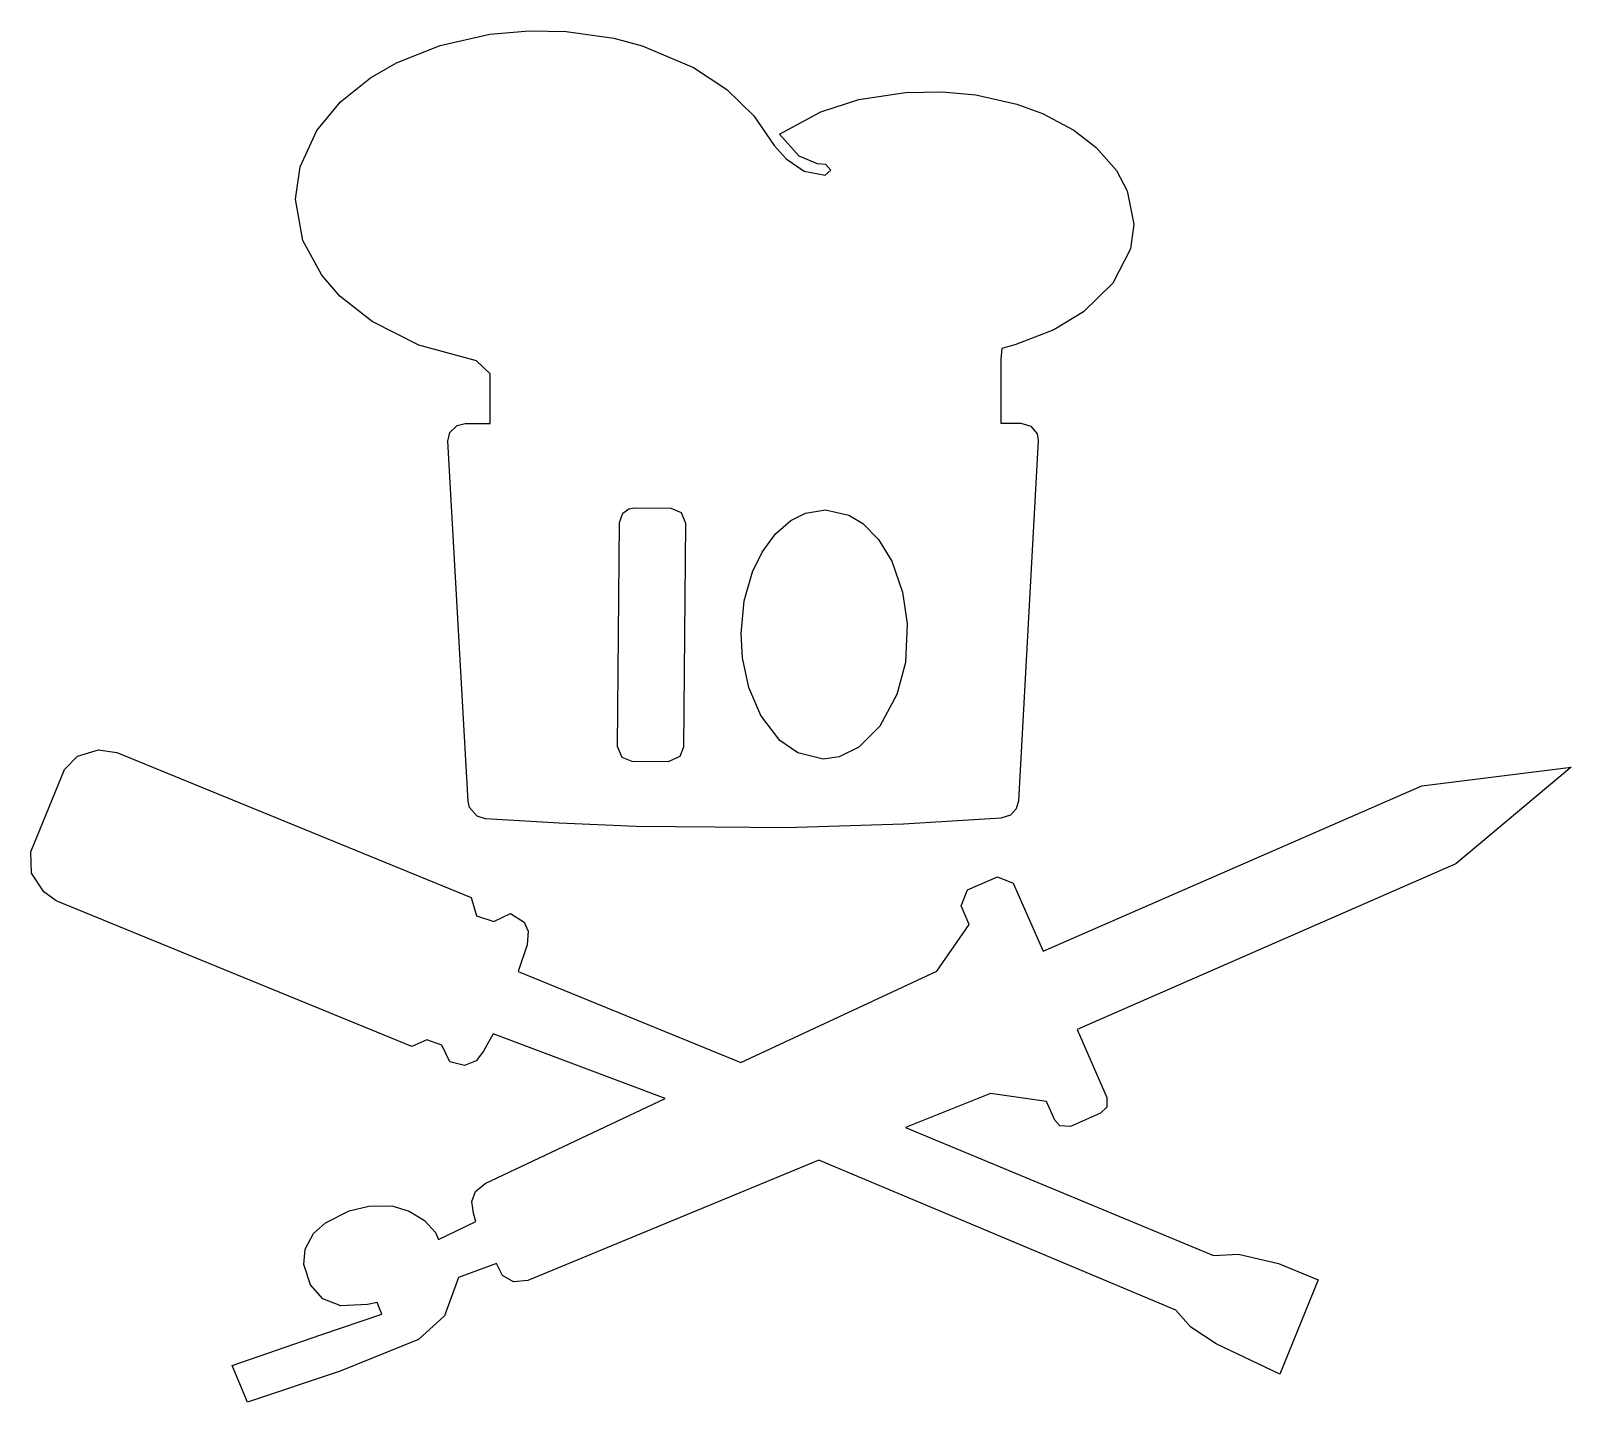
# Model space of a CAD drawing. Header units: millimetres. Extents: x 0.5 to 49.4, y 3.9 to 47.4.
import ezdxf

# ---------------------------------------------------------------- set-up
doc = ezdxf.new("R2010")
doc.units = ezdxf.units.MM
doc.layers.add('nachgezeichnet', color=7, linetype='CONTINUOUS')

msp = doc.modelspace()

# ---------------------------------------------------------------- linework, layer by layer
at = {"layer": 'nachgezeichnet', "color": 3}
for p, q in [((15.109602, 47.330785), (16.356484, 47.44093)), ((16.356484, 47.44093), (17.527108, 47.419205)), ((17.527108, 47.419205), (19.038131, 47.205844)), ((12.144634, 46.420678), (13.529819, 46.975263)), ((13.529819, 46.975263), (15.109602, 47.330785)), ((19.038131, 47.205844), (19.939647, 46.968049)), ((19.939647, 46.968049), (21.570296, 46.276155)), ((11.320532, 45.944147), (12.144634, 46.420678)), ((10.371926, 45.184654), (11.320532, 45.944147)), ((21.570296, 46.276155), (22.620739, 45.578191)), ((22.620739, 45.578191), (23.480774, 44.743947)), ((26.816542, 45.257363), (28.294928, 45.486308)), ((28.294928, 45.486308), (29.452409, 45.506871)), ((29.452409, 45.506871), (30.523095, 45.405884)), ((9.61686, 44.274009), (10.371926, 45.184654)), ((25.607767, 44.871456), (26.816542, 45.257363)), ((30.523095, 45.405884), (31.828449, 45.11007)), ((31.828449, 45.11007), (32.634984, 44.813591)), ((23.480774, 44.743947), (24.127073, 43.798345)), ((24.291162, 44.162151), (25.607767, 44.871456)), ((32.634984, 44.813591), (33.626978, 44.286983)), ((9.089388, 43.126535), (9.61686, 44.274009)), ((24.922379, 43.466525), (24.291162, 44.162151)), ((33.626978, 44.286983), (34.343829, 43.736279)), ((24.127073, 43.798345), (24.503764, 43.37843)), ((34.343829, 43.736279), (34.983743, 43.004219)), ((8.945485, 42.094567), (9.089388, 43.126535)), ((24.503764, 43.37843), (25.074396, 42.990443)), ((25.498619, 43.224307), (24.922379, 43.466525)), ((25.762928, 43.196004), (25.498619, 43.224307)), ((25.746826, 42.861071), (25.920734, 43.022096)), ((25.920734, 43.022096), (25.762928, 43.196004)), ((34.983743, 43.004219), (35.327048, 42.363131)), ((25.074396, 42.990443), (25.746826, 42.861071)), ((25.746826, 42.861071), (25.746826, 42.861071)), ((9.17914, 40.788584), (8.945485, 42.094567)), ((35.327048, 42.363131), (35.533909, 41.305572)), ((35.533909, 41.305572), (35.424467, 40.527525)), ((9.77449, 39.687918), (9.17914, 40.788584)), ((35.424467, 40.527525), (34.86862, 39.438043)), ((10.352413, 39.024544), (9.77449, 39.687918)), ((34.86862, 39.438043), (33.935146, 38.526233)), ((11.374268, 38.213895), (10.352413, 39.024544)), ((12.858706, 37.464375), (11.374268, 38.213895)), ((33.935146, 38.526233), (32.999542, 37.955376)), ((32.999542, 37.955376), (31.794564, 37.483095)), ((14.679575, 36.97406), (12.858706, 37.464375)), ((31.350487, 37.363688), (31.318282, 37.022315)), ((31.794564, 37.483095), (31.350487, 37.363688)), ((15.112733, 36.555317), (14.679575, 36.97406)), ((31.318282, 37.022315), (31.321483, 34.990182)), ((15.112733, 34.980496), (15.112733, 36.555317)), ((13.769785, 34.426591), (13.834802, 34.699889)), ((13.834802, 34.699889), (14.070803, 34.917949)), ((14.070803, 34.917949), (14.323711, 34.977294)), ((14.323711, 34.977294), (15.112733, 34.980496)), ((31.321483, 34.990182), (31.9527, 34.990182)), ((31.9527, 34.990182), (32.272446, 34.892066)), ((32.272446, 34.892066), (32.467489, 34.654408)), ((14.420326, 22.993834), (13.769785, 34.426591)), ((32.503404, 34.439478), (31.872187, 23.006721)), ((32.467489, 34.654408), (32.503404, 34.439478)), ((19.330783, 32.136414), (19.515495, 32.272773)), ((19.515495, 32.272773), (19.698717, 32.307484)), ((19.698717, 32.307484), (20.848433, 32.294599)), ((20.848433, 32.294599), (21.179711, 32.154779)), ((19.154453, 24.736102), (19.222084, 31.837293)), ((19.222084, 31.837293), (19.330783, 32.136414)), ((21.179711, 32.154779), (21.315406, 31.817966)), ((21.315406, 31.817966), (21.247775, 24.716777)), ((24.172671, 31.484169), (24.656836, 31.904451)), ((24.656836, 31.904451), (25.124221, 32.140843)), ((25.124221, 32.140843), (25.750027, 32.246294)), ((25.750027, 32.246294), (26.494848, 32.078396)), ((26.494848, 32.078396), (26.936509, 31.809797)), ((26.936509, 31.809797), (27.440583, 31.299463)), ((23.743034, 30.89737), (24.172671, 31.484169)), ((27.440583, 31.299463), (27.860519, 30.611846)), ((23.442586, 30.276453), (23.743034, 30.89737)), ((27.860519, 30.611846), (28.20225, 29.62776)), ((23.179252, 29.356808), (23.442586, 30.276453)), ((23.077016, 28.31729), (23.179252, 29.356808)), ((28.20225, 29.62776), (28.341413, 28.632741)), ((28.341413, 28.632741), (28.28812, 27.401955)), ((23.118851, 27.550784), (23.077016, 28.31729)), ((23.319092, 26.603533), (23.118851, 27.550784)), ((28.28812, 27.401955), (28.013059, 26.38419)), ((23.700474, 25.712668), (23.319092, 26.603533)), ((28.013059, 26.38419), (27.479882, 25.376288)), ((24.309658, 24.926482), (23.700474, 25.712668)), ((24.881644, 24.527897), (24.309658, 24.926482)), ((27.479882, 25.376288), (26.815079, 24.710076)), ((1.614361, 24.00155), (2.032305, 24.431372)), ((2.032305, 24.431372), (2.691524, 24.628581)), ((2.691524, 24.628581), (3.277026, 24.544313)), ((3.277026, 24.544313), (14.518952, 19.944871)), ((19.305061, 24.384854), (19.154453, 24.736102)), ((21.247775, 24.716777), (21.136007, 24.415536)), ((25.675955, 24.336761), (24.881644, 24.527897)), ((26.815079, 24.710076), (26.185328, 24.405221)), ((0.546248, 21.393824), (1.614361, 24.00155)), ((19.621425, 24.259468), (19.305061, 24.384854)), ((20.767921, 24.246583), (19.621425, 24.259468)), ((21.136007, 24.415536), (20.767921, 24.246583)), ((26.185328, 24.405221), (25.675955, 24.336761)), ((44.669075, 23.490705), (49.40863, 24.082713)), ((49.40863, 24.082713), (45.75452, 21.009289)), ((32.656841, 18.245634), (44.669075, 23.490705)), ((14.462101, 22.803588), (14.420326, 22.993834)), ((31.872187, 23.006721), (31.80189, 22.754537)), ((14.700135, 22.526937), (14.462101, 22.803588)), ((14.974251, 22.44313), (14.700135, 22.526937)), ((31.617957, 22.554938), (31.321483, 22.456015)), ((31.80189, 22.754537), (31.617957, 22.554938)), ((17.30344, 22.300157), (14.974251, 22.44313)), ((19.745678, 22.200301), (17.30344, 22.300157)), ((22.239697, 22.171657), (19.745678, 22.200301)), ((24.498211, 22.156867), (22.239697, 22.171657)), ((28.227057, 22.266425), (24.498211, 22.156867)), ((31.321483, 22.456015), (28.227057, 22.266425)), ((0.563059, 20.712776), (0.546248, 21.393824)), ((0.961125, 20.12166), (0.563059, 20.712776)), ((30.255623, 20.18334), (31.205408, 20.599619)), ((31.205408, 20.599619), (31.712596, 20.402163)), ((45.75452, 21.009289), (33.740606, 15.759977)), ((1.352279, 19.837958), (0.961125, 20.12166)), ((30.056897, 19.679105), (30.255623, 20.18334)), ((31.712596, 20.402163), (32.656841, 18.245634)), ((12.62805, 15.221238), (1.352279, 19.837958)), ((14.518952, 19.944871), (14.682769, 19.3568)), ((30.313622, 19.088383), (30.056897, 19.679105)), ((14.682769, 19.3568), (15.239014, 19.185577)), ((15.239014, 19.185577), (15.761638, 19.433307)), ((15.761638, 19.433307), (16.191226, 19.15755)), ((16.191226, 19.15755), (16.326808, 18.876197)), ((29.285089, 17.609007), (30.313622, 19.088383)), ((16.326808, 18.876197), (16.292362, 18.43782)), ((16.292362, 18.43782), (16.004266, 17.590875)), ((16.004266, 17.590875), (23.066732, 14.706523)), ((23.066732, 14.706523), (29.285089, 17.609007)), ((33.740606, 15.759977), (34.68189, 13.602162)), ((13.108327, 15.429618), (12.62805, 15.221238)), ((13.582014, 15.259446), (13.108327, 15.429618)), ((13.834941, 14.731648), (13.582014, 15.259446)), ((15.217179, 15.620653), (14.909966, 15.067904)), ((20.670777, 13.565769), (15.217179, 15.620653)), ((14.29858, 14.617726), (13.834941, 14.731648)), ((14.670756, 14.759596), (14.29858, 14.617726)), ((14.909966, 15.067904), (14.670756, 14.759596)), ((30.985772, 13.719984), (28.296177, 12.644612)), ((32.766516, 13.468537), (30.985772, 13.719984)), ((14.960084, 10.874229), (20.670777, 13.565769)), ((33.026191, 12.879096), (32.766516, 13.468537)), ((34.676599, 13.286353), (34.480209, 13.096647)), ((34.68189, 13.602162), (34.676599, 13.286353)), ((33.190312, 12.696983), (33.026191, 12.879096)), ((34.480209, 13.096647), (33.530426, 12.680367)), ((28.296177, 12.644612), (38.060455, 8.590044)), ((33.530426, 12.680367), (33.190312, 12.696983)), ((25.544923, 11.605445), (16.308665, 7.787306)), ((36.867777, 6.852705), (25.544923, 11.605445)), ((14.65537, 10.614943), (14.960084, 10.874229)), ((14.535916, 10.295244), (14.65537, 10.614943)), ((14.591915, 9.927653), (14.535916, 10.295244)), ((9.899098, 9.625279), (10.648958, 9.999855)), ((10.648958, 9.999855), (11.265108, 10.15229)), ((11.265108, 10.15229), (11.99817, 10.155808)), ((11.99817, 10.155808), (12.553051, 9.996418)), ((12.553051, 9.996418), (13.030145, 9.70049)), ((14.667374, 9.660707), (14.591915, 9.927653)), ((9.517712, 9.281506), (9.899098, 9.625279)), ((13.030145, 9.70049), (13.379846, 9.314156)), ((13.379846, 9.314156), (13.475028, 9.08763)), ((13.475028, 9.08763), (14.667374, 9.660707)), ((9.246287, 8.790823), (9.517712, 9.281506)), ((9.203849, 8.298844), (9.246287, 8.790823)), ((15.322831, 8.32848), (14.112121, 7.884421)), ((15.506258, 7.951369), (15.322831, 8.32848)), ((38.060455, 8.590044), (38.856806, 8.624284)), ((38.856806, 8.624284), (40.128518, 8.327522)), ((40.128518, 8.327522), (41.38323, 7.811121)), ((9.413817, 7.652519), (9.203849, 8.298844)), ((14.112121, 7.884421), (13.665844, 6.673095)), ((15.86217, 7.748267), (15.506258, 7.951369)), ((9.811956, 7.214716), (9.413817, 7.652519)), ((16.308665, 7.787306), (15.86217, 7.748267)), ((41.38323, 7.811121), (40.164171, 4.820017)), ((10.385457, 6.989172), (9.811956, 7.214716)), ((11.229974, 7.033156), (10.385457, 6.989172)), ((11.529903, 7.09246), (11.229974, 7.033156)), ((11.678932, 6.727769), (11.529903, 7.09246)), ((37.339357, 6.312233), (36.867777, 6.852705)), ((9.74176, 6.069533), (11.678932, 6.727769)), ((11.678932, 6.727769), (11.678932, 6.727769)), ((13.665844, 6.673095), (12.849392, 5.922211)), ((6.938748, 5.094298), (9.74176, 6.069533)), ((12.849392, 5.922211), (10.357768, 4.916402)), ((38.14186, 5.787027), (37.339357, 6.312233)), ((40.164171, 4.820017), (38.14186, 5.787027)), ((7.418662, 3.930755), (6.938748, 5.094298)), ((10.357768, 4.916402), (7.418662, 3.930755))]:
    msp.add_line(p, q, dxfattribs=at)

doc.saveas('drawing.dxf')
